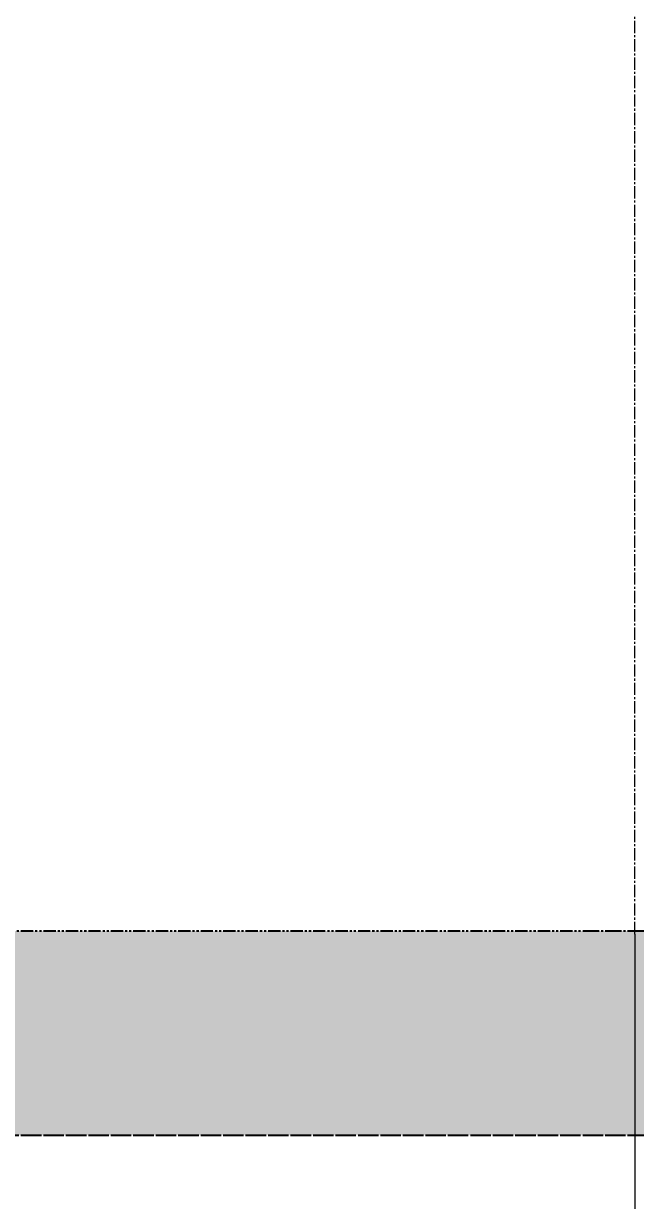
# Model space of a CAD drawing. Header units: millimetres. Extents: x -50460 to 50460, y -35640 to 35640.
# Drawn here: x 39573 to 40172, y 20201 to 21353 of the extents above; entities that cross this region are included whole.
import ezdxf

# ---------------------------------------------------------------- set-up
doc = ezdxf.new("R2010")
doc.units = ezdxf.units.MM
doc.linetypes.add('双点画线', pattern=[22, 12, -2, 2, -2, 2, -2])
doc.linetypes.add('点画线', pattern=[18, 12, -2, 2, -2])
doc.layers.get('0').update_dxf_attribs({"lineweight": 35})
for name, color, linetype, lineweight in [('7', 30, '双点画线', 18), ('EB0', 7, 'Continuous', 15), ('中心线层', 1, '点画线', 18), ('剖面线层', 6, 'Continuous', 18), ('尺寸线层', 4, 'Continuous', 18)]:
    doc.layers.add(name, color=color, linetype=linetype, lineweight=lineweight)
doc.dimstyles.new('AM_DEMATIC$0', dxfattribs={"dimscale": 120, "dimtxt": 3, "dimasz": 1.5, "dimexe": 1, "dimexo": 0, "dimgap": 1, "dimtad": 1, "dimdsep": 46, "dimtxsty": 'Standard', "dimblk": '_CAXARROW', "dimcen": 0, "dimdle": 3, "dimclrd": 256, "dimclre": 256, "dimclrt": 2, "dimadec": 0, "dimazin": 2, "dimtfac": 0.7071067811865475, "dimtdec": 3, "dimtmove": 0, "dimatfit": 3, "dimfxl": 0, "dimfrac": 2, "dimtolj": 1, "dimlwd": 18, "dimarcsym": 0})

# ---------------------------------------------------------------- blocks, each defined once
blk = doc.blocks.new('*X580')
at = {"layer": '剖面线层', "linetype": 'Continuous', "lineweight": 18}
h = blk.add_hatch(dxfattribs=at)
h.set_pattern_fill('AR-CONC', color=256, scale=2, style=0)
h.set_pattern_definition([(50, (0, 0), (364.3693379920079, -31.87817107780614), [38.1, -419.1]), (355, (0, 0), (-70.48565195133396, 382.11328576436), [30.48, -335.28]), (100.451, (30.364, -2.6565), (293.8850033319186, 350.2333756405837), [32.38, -356.18]), (46.1842, (0, 101.6), (542.1580817842598, -84.0846558654543), [57.15, -628.65]), (96.6356, (45.1798, 94.593), (474.8084689324743, 494.8511117800984), [48.57, -534.27]), (351.1840000000001, (0, 101.6), (474.8092116278674, 494.8502357211958), [45.72, -502.92]), (21, (50.8, 76.2), (303.2297596707666, -204.5310370335249), [38.1, -419.1]), (326, (50.8, 76.2), (123.6040566952945, 368.3759322446384), [30.48, -335.28]), (71.4514, (76.069, 59.1558), (426.8329815402489, 163.8457154321148), [32.38, -356.18]), (37.50000000000001, (0, 0), (6.177206501183633, 169.1100777463062), [0, -331.216, 0, -340.36, 0, -336.55]), (7.499999999999999, (0, 0), (133.6393250206115, 200.361149636239), [0, -194.056, 0, -323.596, 0, -128.27]), (-32.5, (-113.284, 0), (271.1811903337428, -11.45748798534692), [0, -127, 0, -396.24, 0, -525.78]), (-42.5, (-164.084, 0), (296.2583627720361, 50.85298206666603), [0, -165.1, 0, -263.144, 0, -373.38])])
h.paths.add_polyline_path([(-14158.30703847496, -200), (-14158.30703847496, -50.59028300460341), (-14158.30703847496, 0), (2421.692961525172, 0), (2421.692961525172, -200)], flags=0)
at = {"layer": '7', "linetype": '双点画线', "lineweight": 25}
for p, q in [((-14158.30703847496, 0), (2421.692961525172, 0)), ((-14158.30703847496, -200), (2421.692961525172, -200))]:
    blk.add_line(p, q, dxfattribs=at)
blk = doc.blocks.new('*X585')
at = {"layer": '7', "linetype": '双点画线', "lineweight": 25}
blk.add_line((-196.9880402761337, 0), (199.7174075539951, 0), dxfattribs=at)
blk = doc.blocks.new('*X584')
at = {"layer": 'EB0'}
blk.add_blockref('*X585', (0, 7.275957614183426e-12), dxfattribs=at)
blk = doc.blocks.new('*X643')
at = {"layer": '尺寸线层', "linetype": 'Continuous', "lineweight": 18}
for points in [[(36621.06310700115, 17686.9235606421), (36801.06310700115, 17709.4235606421), (36801.06310700115, 17664.4235606421)], [(40171.06310700115, 17686.9235606421), (39991.06310700115, 17709.4235606421), (39991.06310700115, 17664.4235606421)]]:
    blk.add_hatch(color=256, dxfattribs=at).paths.add_polyline_path(points, flags=0)
at = {"layer": '尺寸线层'}
for p, q in [((36621.06310700115, 20461.44460688288), (36621.06310700115, 17566.9235606421)), ((40171.06310700115, 20461.44460688287), (40171.06310700115, 17566.9235606421))]:
    blk.add_line(p, q, dxfattribs=at)
at = {"layer": '尺寸线层', "linetype": 'Continuous', "lineweight": 18}
blk.add_line((36621.06310700115, 17686.9235606421), (40171.06310700115, 17686.9235606421), dxfattribs=at)
at = {"layer": '尺寸线层', "color": 2, "insert": (38409.06310750115, 17986.9235606421), "char_height": 360.0000000000001, "width": 1936, "attachment_point": 5, "line_spacing_factor": 1.37}
blk.add_mtext('3550', dxfattribs=at)
blk = doc.blocks.new('_CAXARROW')
blk.add_hatch(color=0).paths.add_polyline_path([(0, 0), (-1, 0.125), (-1, -0.125)], flags=0)
blk = doc.blocks.new('*X653')
at = {"layer": '尺寸线层', "linetype": 'Continuous', "lineweight": 18}
for points in [[(39546.06310700117, 19488.91433521855), (39726.06310700117, 19511.41433521855), (39726.06310700117, 19466.41433521855)], [(40796.06310700117, 19488.91433521855), (40616.06310700117, 19511.41433521855), (40616.06310700117, 19466.41433521855)]]:
    blk.add_hatch(color=256, dxfattribs=at).paths.add_polyline_path(points, flags=0)
at = {"layer": '尺寸线层'}
for p, q in [((39546.06310700117, 21939.44460688287), (39546.06310700117, 19368.91433521855)), ((40796.06310700117, 21939.44460688287), (40796.06310700117, 19368.91433521855))]:
    blk.add_line(p, q, dxfattribs=at)
at = {"layer": '尺寸线层', "linetype": 'Continuous', "lineweight": 18}
blk.add_line((39546.06310700117, 19488.91433521855), (40796.06310700117, 19488.91433521855), dxfattribs=at)
at = {"layer": '尺寸线层', "color": 2, "insert": (40184.06310750116, 19788.91433521856), "char_height": 360.0000000000001, "width": 1880, "attachment_point": 5, "line_spacing_factor": 1.37}
blk.add_mtext('1250', dxfattribs=at)
blk = doc.blocks.new('*X654')
at = {"layer": '尺寸线层', "linetype": 'Continuous', "lineweight": 18}
for points in [[(39021.0631070012, 18578.15995013993), (39201.0631070012, 18600.65995013993), (39201.0631070012, 18555.65995013993)], [(40171.06310700115, 18578.15995013993), (39991.06310700115, 18600.65995013993), (39991.06310700115, 18555.65995013993)]]:
    blk.add_hatch(color=256, dxfattribs=at).paths.add_polyline_path(points, flags=0)
at = {"layer": '尺寸线层'}
for p, q in [((39021.0631070012, 21162.18193107477), (39021.0631070012, 18458.15995013993)), ((40171.06310700115, 20461.44460688287), (40171.06310700115, 18458.15995013993))]:
    blk.add_line(p, q, dxfattribs=at)
at = {"layer": '尺寸线层', "linetype": 'Continuous', "lineweight": 18}
blk.add_line((39021.0631070012, 18578.15995013993), (40171.06310700115, 18578.15995013993), dxfattribs=at)
at = {"layer": '尺寸线层', "color": 2, "insert": (39609.06310750116, 18878.15995013993), "char_height": 360.0000000000001, "width": 1880, "attachment_point": 5, "line_spacing_factor": 1.37}
blk.add_mtext('1150', dxfattribs=at)
blk = doc.blocks.new('*X655')
at = {"layer": '尺寸线层', "linetype": 'Continuous', "lineweight": 18}
for points in [[(40171.06310700115, 18578.15995013993), (40351.06310700115, 18600.65995013993), (40351.06310700115, 18555.65995013993)], [(41321.0631070012, 18578.15995013993), (41141.0631070012, 18600.65995013993), (41141.0631070012, 18555.65995013993)]]:
    blk.add_hatch(color=256, dxfattribs=at).paths.add_polyline_path(points, flags=0)
at = {"layer": '尺寸线层'}
for p, q in [((41321.0631070012, 21162.18193107477), (41321.0631070012, 18458.15995013993)), ((40171.06310700115, 20461.44460688287), (40171.06310700115, 18458.15995013993))]:
    blk.add_line(p, q, dxfattribs=at)
at = {"layer": '尺寸线层', "linetype": 'Continuous', "lineweight": 18}
blk.add_line((40171.06310700115, 18578.15995013993), (41321.0631070012, 18578.15995013993), dxfattribs=at)
at = {"layer": '尺寸线层', "color": 2, "insert": (40759.06310750116, 18878.15995013992), "char_height": 360.0000000000001, "width": 1880, "attachment_point": 5, "line_spacing_factor": 1.37}
blk.add_mtext('1150', dxfattribs=at)
blk = doc.blocks.new('*X780')
at = {"layer": '7', "linetype": '双点画线', "lineweight": 25}
blk.add_line((-8379.999999999993, 0), (8799.999999999985, 0), dxfattribs=at)

msp = doc.modelspace()

# ---------------------------------------------------------------- linework, layer by layer
at = {"layer": '中心线层', "linetype": '点画线', "lineweight": 18}
msp.add_line((40171.06310700115, 20461.44460688287), (40171.06310700115, 27717.44460688287), dxfattribs=at)

# ---------------------------------------------------------------- block references
at = {"layer": '尺寸线层'}
for name, p in [('*X780', (34846.06310700116, 20264.44460688288)), ('*X584', (40321.06310700115, 20464.44460688287)), ('*X580', (40704.37014547601, 20464.44460688288))]:
    msp.add_blockref(name, p, dxfattribs=at)

# ---------------------------------------------------------------- dimensions: what is measured, and where the dimension line sits
for base, p1, p2, picture, middle in [((40796.06310700117, 19488.91433521855), (39546.06310700117, 21939.44460688287), (40796.06310700117, 21939.44460688287), '*X653', (40171.06310700117, 19488.91433521855)), ((40171.06310700115, 18578.15995013993), (39021.0631070012, 21162.18193107477), (40171.06310700115, 20461.44460688287), '*X654', (39596.06310700117, 18578.15995013993)), ((41321.0631070012, 18578.15995013993), (40171.06310700115, 20461.44460688287), (41321.0631070012, 21162.18193107477), '*X655', (40746.06310700117, 18578.15995013993)), ((40171.06310700115, 17686.9235606421), (36621.06310700115, 20461.44460688288), (40171.06310700115, 20461.44460688287), '*X643', (38396.06310700115, 17686.9235606421))]:
    dim = msp.add_linear_dim(base=base, p1=p1, p2=p2, dimstyle='AM_DEMATIC$0', override={"dimsah": 1, "dimtfill": 1, "dimtzin": 8}, dxfattribs=at)
    dim.commit()
    dim.dimension.update_dxf_attribs({"geometry": picture, "text_midpoint": middle})

doc.saveas('drawing.dxf')
